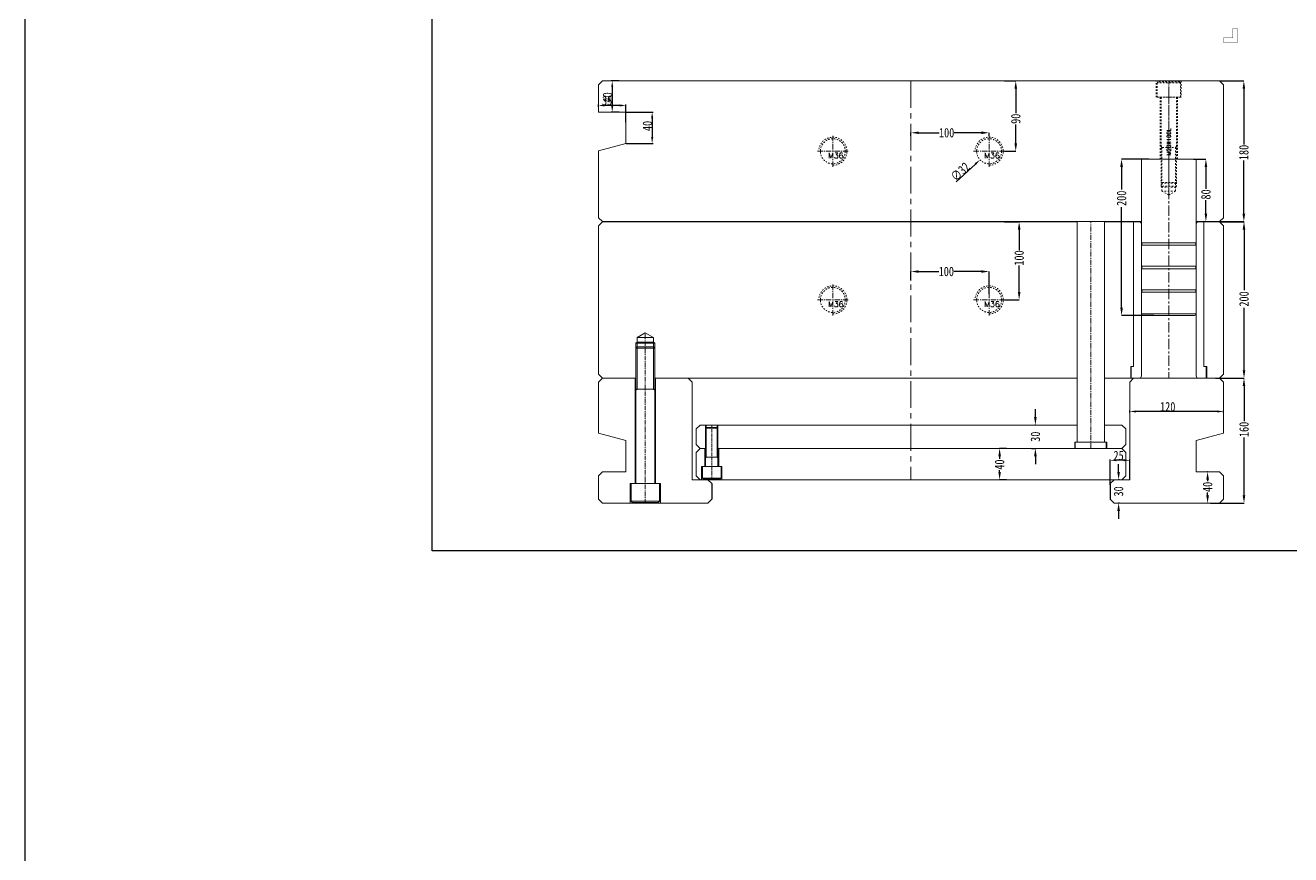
# Model space of a CAD drawing. Header units: millimetres. Extents: x 2673 to 5721, y -10743 to 3474.
# Drawn here: x 2673 to 4292, y -1538 to -477 of the extents above; entities that cross this region are included whole.
import ezdxf
from ezdxf.enums import TextEntityAlignment as Align

# ---------------------------------------------------------------- set-up
doc = ezdxf.new("R2010")
doc.units = ezdxf.units.MM
doc.header["$LTSCALE"] = 16.335
doc.header["$PDMODE"] = 3
doc.header["$PDSIZE"] = 0.3125
doc.linetypes.add('CENTER', pattern=[0.6, 0.375, -0.075, 0.075, -0.075])
doc.linetypes.add('HIDDEN', pattern=[0.2, 0.1, -0.1])
doc.layers.get('0').update_dxf_attribs({"linetype": 'CONTINUOUS'})
doc.layers.get('Defpoints').update_dxf_attribs({"linetype": 'CONTINUOUS'})
doc.layers.add('moldbase', color=7, linetype='CONTINUOUS', lineweight=20)
doc.layers.add('screw', color=33, linetype='CONTINUOUS', lineweight=13)
doc.styles.get("Standard").update_dxf_attribs({"font": 'txt', "width": 0.8})
doc.styles.add('TXT', font='txt.shx', dxfattribs={"bigfont": 'gbcbig.shx'})
doc.dimstyles.new('ISO-25', dxfattribs={"dimtxt": 12, "dimasz": 8, "dimexe": 1.25, "dimexo": 0.625, "dimgap": 0, "dimtad": 1, "dimdsep": 46, "dimtxsty": 'Standard', "dimcen": 0, "dimclrd": 4, "dimclre": 4, "dimclrt": 6, "dimazin": 0, "dimtfac": 1, "dimtofl": 0, "dimtmove": 0, "dimatfit": 3, "dimfxl": 0, "dimarcsym": 0})
doc.dimstyles.new('副本 STANDARD', dxfattribs={"dimtxt": 6, "dimasz": 4, "dimexe": 0, "dimexo": 0, "dimgap": 0, "dimtad": 0, "dimdsep": 46, "dimlunit": 6, "dimtxsty": 'Standard', "dimcen": 0, "dimclrd": 4, "dimclre": 4, "dimclrt": 6, "dimazin": 2, "dimtfac": 2, "dimtofl": 0, "dimtmove": 1, "dimatfit": 3, "dimfxl": 0, "dimtolj": 1, "dimtzin": 0, "dimarcsym": 0})

# ---------------------------------------------------------------- blocks, each defined once
blk = doc.blocks.new('*D89')
at = {"color": 4, "lineweight": -2}
for p, q in [((4167.9, -648.3), (4183.6, -648.3)), ((4183.6, -658.3), (4183.6, -686.4)), ((4183.6, -718.3), (4183.6, -700.8)), ((4171.2, -728.3), (4183.6, -728.3))]:
    blk.add_line(p, q, dxfattribs=at)
at = {"color": 4}
for points in [[(4182, -658.3), (4185.3, -658.3), (4183.6, -648.3)], [(4182, -718.3), (4185.3, -718.3), (4183.6, -728.3)]]:
    blk.add_solid(points, dxfattribs=at)
at = {"layer": 'Defpoints', "color": 0}
for p in [(4167.9, -648.3), (4171.2, -728.3), (4183.6, -728.3)]:
    blk.add_point(p, dxfattribs=at)
at = {"color": 6, "insert": (4183.6, -693.6), "char_height": 12, "attachment_point": 5, "rotation": 90}
blk.add_mtext('\\A1;80', dxfattribs=at)
blk = doc.blocks.new('*D90')
at = {"color": 4, "lineweight": -2}
for p, q in [((4110.4, -648.3), (4075.7, -648.3)), ((4075.7, -658.3), (4075.7, -687.3)), ((4075.7, -838.3), (4075.7, -709.7)), ((4117.2, -848.3), (4075.7, -848.3))]:
    blk.add_line(p, q, dxfattribs=at)
at = {"color": 4}
for points in [[(4074, -658.3), (4077.4, -658.3), (4075.7, -648.3)], [(4074, -838.3), (4077.4, -838.3), (4075.7, -848.3)]]:
    blk.add_solid(points, dxfattribs=at)
at = {"layer": 'Defpoints', "color": 0}
for p in [(4110.4, -648.3), (4075.7, -848.3), (4117.2, -848.3)]:
    blk.add_point(p, dxfattribs=at)
at = {"color": 6, "insert": (4075.7, -698.5), "char_height": 12, "attachment_point": 5, "rotation": 90}
blk.add_mtext('\\A1;200', dxfattribs=at)
blk = doc.blocks.new('*D92')
at = {"color": 4, "lineweight": -2}
for p, q in [((4201.2, -548.3), (4232.2, -548.3)), ((4232.2, -558.3), (4232.2, -629.5)), ((4232.2, -718.3), (4232.2, -650.3)), ((4201.2, -728.3), (4232.2, -728.3))]:
    blk.add_line(p, q, dxfattribs=at)
at = {"color": 4}
for points in [[(4230.5, -558.3), (4233.9, -558.3), (4232.2, -548.3)], [(4230.5, -718.3), (4233.9, -718.3), (4232.2, -728.3)]]:
    blk.add_solid(points, dxfattribs=at)
at = {"layer": 'Defpoints', "color": 0}
for p in [(4201.2, -548.3), (4201.2, -728.3), (4232.2, -728.3)]:
    blk.add_point(p, dxfattribs=at)
at = {"color": 6, "insert": (4232.2, -639.9), "char_height": 12, "attachment_point": 5, "rotation": 90}
blk.add_mtext('\\A1;180', dxfattribs=at)
blk = doc.blocks.new('*D93')
at = {"color": 4, "lineweight": -2}
for p, q in [((4201.2, -728.5), (4232.4, -728.5)), ((4232.4, -738.5), (4232.4, -816.1)), ((4232.4, -918.5), (4232.4, -838.5)), ((4201.2, -928.5), (4232.4, -928.5))]:
    blk.add_line(p, q, dxfattribs=at)
at = {"color": 4}
for points in [[(4230.7, -738.5), (4234.1, -738.5), (4232.4, -728.5)], [(4230.7, -918.5), (4234.1, -918.5), (4232.4, -928.5)]]:
    blk.add_solid(points, dxfattribs=at)
at = {"layer": 'Defpoints', "color": 0}
for p in [(4201.2, -728.5), (4201.2, -928.5), (4232.4, -928.5)]:
    blk.add_point(p, dxfattribs=at)
at = {"color": 6, "insert": (4232.4, -827.3), "char_height": 12, "attachment_point": 5, "rotation": 90}
blk.add_mtext('\\A1;200', dxfattribs=at)
blk = doc.blocks.new('screw_m36_g')
at = {"layer": 'screw', "color": 1, "linetype": 'CENTER', "ltscale": 1.119559}
for p, q in [((0, -19.8), (0, 19.8)), ((-19.8, 0), (19.8, 0))]:
    blk.add_line(p, q, dxfattribs=at)
at = {"layer": 'screw', "color": 33, "linetype": 'HIDDEN', "ltscale": 1.119559}
blk.add_circle((0, 0), 16, dxfattribs=at)
at = {"layer": 'screw', "color": 92, "linetype": 'HIDDEN', "ltscale": 1.119559}
blk.add_arc((0, 0), 18, 270, 180, dxfattribs=at)
at = {"layer": 'screw', "color": 6, "style": 'TXT'}
blk.add_text('M36', height=7.2, dxfattribs=at).set_placement((-6.12, -9))
blk = doc.blocks.new('*D95')
at = {"color": 4, "lineweight": -2}
for p, q in [((3926, -548.3), (3940.3, -548.3)), ((3940.3, -558.3), (3940.3, -589.6)), ((3940.3, -628.3), (3940.3, -604)), ((3926, -638.3), (3940.3, -638.3))]:
    blk.add_line(p, q, dxfattribs=at)
at = {"color": 4}
for points in [[(3938.6, -558.3), (3941.9, -558.3), (3940.3, -548.3)], [(3938.6, -628.3), (3941.9, -628.3), (3940.3, -638.3)]]:
    blk.add_solid(points, dxfattribs=at)
at = {"layer": 'Defpoints', "color": 0}
for p in [(3926, -548.3), (3940.3, -548.3), (3926, -638.3)]:
    blk.add_point(p, dxfattribs=at)
at = {"color": 6, "insert": (3940.3, -596.8), "char_height": 12, "attachment_point": 5, "rotation": 90}
blk.add_mtext('\\A1;90', dxfattribs=at)
blk = doc.blocks.new('*D96')
at = {"color": 4, "lineweight": -2}
for p, q in [((3806.2, -618.5), (3806.2, -614.7)), ((3816.2, -614.7), (3842.2, -614.7)), ((3896.2, -614.7), (3861.4, -614.7)), ((3906.2, -618.5), (3906.2, -614.7))]:
    blk.add_line(p, q, dxfattribs=at)
at = {"color": 4}
for points in [[(3816.2, -613), (3816.2, -616.3), (3806.2, -614.7)], [(3896.2, -613), (3896.2, -616.3), (3906.2, -614.7)]]:
    blk.add_solid(points, dxfattribs=at)
at = {"layer": 'Defpoints', "color": 0}
for p in [(3806.2, -614.7), (3806.2, -618.5), (3906.2, -618.5)]:
    blk.add_point(p, dxfattribs=at)
at = {"color": 6, "insert": (3851.8, -614.7), "char_height": 12, "attachment_point": 5}
blk.add_mtext('\\A1;100', dxfattribs=at)
blk = doc.blocks.new('*D97')
at = {"color": 4, "lineweight": -2}
for p, q in [((3926, -728.5), (3944.6, -728.5)), ((3944.6, -738.5), (3944.6, -765.3)), ((3944.6, -818.5), (3944.6, -784.5)), ((3926, -828.5), (3944.6, -828.5))]:
    blk.add_line(p, q, dxfattribs=at)
at = {"color": 4}
for points in [[(3943, -738.5), (3946.3, -738.5), (3944.6, -728.5)], [(3943, -818.5), (3946.3, -818.5), (3944.6, -828.5)]]:
    blk.add_solid(points, dxfattribs=at)
at = {"layer": 'Defpoints', "color": 0}
for p in [(3926, -728.5), (3944.6, -728.5), (3926, -828.5)]:
    blk.add_point(p, dxfattribs=at)
at = {"color": 6, "insert": (3944.6, -774.9), "char_height": 12, "attachment_point": 5, "rotation": 90}
blk.add_mtext('\\A1;100', dxfattribs=at)
blk = doc.blocks.new('*D98')
at = {"color": 4, "lineweight": -2}
for p, q in [((3806.2, -803.7), (3806.2, -792.2)), ((3816.2, -792.2), (3841.8, -792.2)), ((3896.2, -792.2), (3861, -792.2)), ((3906.2, -820.7), (3906.2, -792.2))]:
    blk.add_line(p, q, dxfattribs=at)
at = {"color": 4}
for points in [[(3816.2, -790.6), (3816.2, -793.9), (3806.2, -792.2)], [(3896.2, -790.6), (3896.2, -793.9), (3906.2, -792.2)]]:
    blk.add_solid(points, dxfattribs=at)
at = {"layer": 'Defpoints', "color": 0}
for p in [(3806.2, -792.2), (3806.2, -803.7), (3906.2, -820.7)]:
    blk.add_point(p, dxfattribs=at)
at = {"color": 6, "insert": (3851.4, -792.2), "char_height": 12, "attachment_point": 5}
blk.add_mtext('\\A1;100', dxfattribs=at)
blk = doc.blocks.new('*D99')
at = {"color": 4, "lineweight": -2}
for p, q in [((4196, -928.5), (4232.4, -928.5)), ((4232.4, -938.5), (4232.4, -983.8)), ((4232.4, -1078.5), (4232.4, -1004.6)), ((4189.3, -1088.5), (4232.4, -1088.5))]:
    blk.add_line(p, q, dxfattribs=at)
at = {"color": 4}
for points in [[(4230.7, -938.5), (4234, -938.5), (4232.4, -928.5)], [(4230.7, -1078.5), (4234, -1078.5), (4232.4, -1088.5)]]:
    blk.add_solid(points, dxfattribs=at)
at = {"layer": 'Defpoints', "color": 0}
for p in [(4196, -928.5), (4189.3, -1088.5), (4232.4, -1088.5)]:
    blk.add_point(p, dxfattribs=at)
at = {"color": 6, "insert": (4232.4, -994.2), "char_height": 12, "attachment_point": 5, "rotation": 90}
blk.add_mtext('\\A1;160', dxfattribs=at)
blk = doc.blocks.new('*D330')
at = {"color": 4, "lineweight": -2}
for p, q in [((3965.4, -978.5), (3965.4, -968.5)), ((3964.6, -988.5), (3965.4, -988.5)), ((3960.3, -1018.5), (3965.4, -1018.5)), ((3965.4, -1028.5), (3965.4, -1038.5))]:
    blk.add_line(p, q, dxfattribs=at)
at = {"color": 4}
for points in [[(3963.7, -978.5), (3967.1, -978.5), (3965.4, -988.5)], [(3963.7, -1028.5), (3967.1, -1028.5), (3965.4, -1018.5)]]:
    blk.add_solid(points, dxfattribs=at)
at = {"layer": 'Defpoints', "color": 0}
for p in [(3964.6, -988.5), (3965.4, -988.5), (3960.3, -1018.5)]:
    blk.add_point(p, dxfattribs=at)
at = {"color": 6, "insert": (3965.4, -1003.5), "char_height": 12, "attachment_point": 5, "rotation": 90}
blk.add_mtext('\\A1;30', dxfattribs=at)
blk = doc.blocks.new('*D331')
at = {"color": 4, "lineweight": -2}
for p, q in [((4071.9, -1048.5), (4071.9, -1038.5)), ((4073.2, -1058.5), (4071.9, -1058.5)), ((4073.2, -1088.5), (4071.9, -1088.5)), ((4071.9, -1098.5), (4071.9, -1108.5))]:
    blk.add_line(p, q, dxfattribs=at)
at = {"color": 4}
for points in [[(4070.2, -1048.5), (4073.6, -1048.5), (4071.9, -1058.5)], [(4070.2, -1098.5), (4073.6, -1098.5), (4071.9, -1088.5)]]:
    blk.add_solid(points, dxfattribs=at)
at = {"layer": 'Defpoints', "color": 0}
for p in [(4073.2, -1058.5), (4071.9, -1088.5), (4073.2, -1088.5)]:
    blk.add_point(p, dxfattribs=at)
at = {"color": 6, "insert": (4071.9, -1073.5), "char_height": 12, "attachment_point": 5, "rotation": 90}
blk.add_mtext('\\A1;30', dxfattribs=at)
blk = doc.blocks.new('*D332')
at = {"color": 4, "lineweight": -2}
for p, q in [((3928.6, -1018.5), (3919.6, -1018.5)), ((3919.6, -1028.5), (3919.6, -1032)), ((3919.6, -1048.5), (3919.6, -1046.4)), ((3928.6, -1058.5), (3919.6, -1058.5))]:
    blk.add_line(p, q, dxfattribs=at)
at = {"color": 4}
for points in [[(3918, -1028.5), (3921.3, -1028.5), (3919.6, -1018.5)], [(3918, -1048.5), (3921.3, -1048.5), (3919.6, -1058.5)]]:
    blk.add_solid(points, dxfattribs=at)
at = {"layer": 'Defpoints', "color": 0}
for p in [(3928.6, -1018.5), (3919.6, -1058.5), (3928.6, -1058.5)]:
    blk.add_point(p, dxfattribs=at)
at = {"color": 6, "insert": (3919.6, -1039.2), "char_height": 12, "attachment_point": 5, "rotation": 90}
blk.add_mtext('\\A1;40', dxfattribs=at)
blk = doc.blocks.new('*D333')
at = {"color": 4, "lineweight": -2}
for p, q in [((4186.2, -1048.5), (4185.8, -1048.5)), ((4185.8, -1058.5), (4185.8, -1060.6)), ((4185.8, -1078.5), (4185.8, -1075)), ((4186.2, -1088.5), (4185.8, -1088.5))]:
    blk.add_line(p, q, dxfattribs=at)
at = {"color": 4}
for points in [[(4184.1, -1058.5), (4187.5, -1058.5), (4185.8, -1048.5)], [(4184.1, -1078.5), (4187.5, -1078.5), (4185.8, -1088.5)]]:
    blk.add_solid(points, dxfattribs=at)
at = {"layer": 'Defpoints', "color": 0}
for p in [(4186.2, -1048.5), (4185.8, -1088.5), (4186.2, -1088.5)]:
    blk.add_point(p, dxfattribs=at)
at = {"color": 6, "insert": (4185.8, -1067.8), "char_height": 12, "attachment_point": 5, "rotation": 90}
blk.add_mtext('\\A1;40', dxfattribs=at)
blk = doc.blocks.new('*D540')
at = {"color": 4, "lineweight": -2}
for p, q in [((3432.6, -548.3), (3422.6, -548.3)), ((3423.8, -556.3), (3423.8, -580.3)), ((3432.6, -588.3), (3422.6, -588.3))]:
    blk.add_line(p, q, dxfattribs=at)
at = {"color": 4}
for points in [[(3422.5, -556.3), (3425.1, -556.3), (3423.8, -548.3)], [(3422.5, -580.3), (3425.1, -580.3), (3423.8, -588.3)]]:
    blk.add_solid(points, dxfattribs=at)
at = {"layer": 'Defpoints', "color": 0}
for p in [(3433.2, -548.3), (3423.8, -588.3), (3433.2, -588.3)]:
    blk.add_point(p, dxfattribs=at)
at = {"color": 6, "insert": (3417.8, -569.4), "char_height": 12, "attachment_point": 5, "rotation": 90}
blk.add_mtext('40', dxfattribs=at)
blk = doc.blocks.new('*D541')
at = {"color": 4, "lineweight": -2}
for p, q in [((3441.8, -588.3), (3476.2, -588.3)), ((3474.9, -596.3), (3474.9, -620.3)), ((3441.8, -628.3), (3476.2, -628.3))]:
    blk.add_line(p, q, dxfattribs=at)
at = {"color": 4}
for points in [[(3473.6, -596.3), (3476.3, -596.3), (3474.9, -588.3)], [(3473.6, -620.3), (3476.3, -620.3), (3474.9, -628.3)]]:
    blk.add_solid(points, dxfattribs=at)
at = {"layer": 'Defpoints', "color": 0}
for p in [(3441.2, -588.3), (3441.2, -628.3), (3474.9, -628.3)]:
    blk.add_point(p, dxfattribs=at)
at = {"color": 6, "insert": (3468.9, -606), "char_height": 12, "attachment_point": 5, "rotation": 90}
blk.add_mtext('40', dxfattribs=at)
blk = doc.blocks.new('*D542')
at = {"color": 4, "lineweight": -2}
for p, q in [((3406.2, -581.4), (3406.2, -578.5)), ((3433.2, -579.7), (3414.2, -579.7)), ((3441.2, -601), (3441.2, -578.5))]:
    blk.add_line(p, q, dxfattribs=at)
at = {"color": 4}
for points in [[(3414.2, -578.4), (3414.2, -581.1), (3406.2, -579.7)], [(3433.2, -578.4), (3433.2, -581.1), (3441.2, -579.7)]]:
    blk.add_solid(points, dxfattribs=at)
at = {"layer": 'Defpoints', "color": 0}
for p in [(3406.2, -579.7), (3406.2, -582), (3441.2, -601.6)]:
    blk.add_point(p, dxfattribs=at)
at = {"color": 6, "insert": (3417.3, -573.7), "char_height": 12, "attachment_point": 5}
blk.add_mtext('35', dxfattribs=at)
blk = doc.blocks.new('*D543')
at = {"color": 4, "lineweight": -2}
blk.add_line((3864, -677.6), (3888.6, -654.7), dxfattribs=at)
at = {"color": 4}
blk.add_solid([(3887.7, -653.7), (3889.5, -655.7), (3894.5, -649.2)], dxfattribs=at)
at = {"layer": 'Defpoints', "color": 0}
for p in [(3917.9, -627.4), (3894.5, -649.2)]:
    blk.add_point(p, dxfattribs=at)
at = {"color": 6, "insert": (3869.3, -664.5), "char_height": 12, "attachment_point": 5, "rotation": 42.9416}
blk.add_mtext('∅32', dxfattribs=at)
blk = doc.blocks.new('*D544')
at = {"color": 4, "lineweight": -2}
for p, q in [((4086.2, -972.5), (4086.2, -970)), ((4198.2, -971.2), (4094.2, -971.2)), ((4206.2, -972.5), (4206.2, -970))]:
    blk.add_line(p, q, dxfattribs=at)
at = {"color": 4}
for points in [[(4094.2, -969.9), (4094.2, -972.6), (4086.2, -971.2)], [(4198.2, -969.9), (4198.2, -972.6), (4206.2, -971.2)]]:
    blk.add_solid(points, dxfattribs=at)
at = {"layer": 'Defpoints', "color": 0}
for p in [(4086.2, -971.2), (4086.2, -973.1), (4206.2, -973.1)]:
    blk.add_point(p, dxfattribs=at)
at = {"color": 6, "insert": (4134.8, -965.2), "char_height": 12, "attachment_point": 5}
blk.add_mtext('120', dxfattribs=at)
blk = doc.blocks.new('*D545')
at = {"color": 4, "lineweight": -2}
for p, q in [((4061.2, -1065.1), (4061.2, -1032.5)), ((4078.2, -1033.7), (4069.2, -1033.7)), ((4086.2, -1057.9), (4086.2, -1032.5))]:
    blk.add_line(p, q, dxfattribs=at)
at = {"color": 4}
for points in [[(4069.2, -1032.4), (4069.2, -1035), (4061.2, -1033.7)], [(4078.2, -1032.4), (4078.2, -1035), (4086.2, -1033.7)]]:
    blk.add_solid(points, dxfattribs=at)
at = {"layer": 'Defpoints', "color": 0}
for p in [(4061.2, -1033.7), (4061.2, -1065.7), (4086.2, -1058.5)]:
    blk.add_point(p, dxfattribs=at)
at = {"color": 6, "insert": (4071.9, -1027.7), "char_height": 12, "attachment_point": 5}
blk.add_mtext('25', dxfattribs=at)

msp = doc.modelspace()

# ---------------------------------------------------------------- linework, layer by layer
for p, q in [((3551.172, -1063.55), (3551.172, -1083.55)), ((4061.172, -1063.55), (4061.172, -1083.55))]:
    msp.add_line(p, q)
for points in [[(2672.664, 3473.503), (5720.626, 3473.503), (5720.626, -10743.217), (2672.664, -10743.217)], [(3193.505, 640.258), (5398.491, 640.258), (5398.491, -1149.714), (3193.505, -1149.714)]]:
    msp.add_lwpolyline(points, close=True)
at = {"layer": 'moldbase'}
for p, q in [((3411.172, -548.35), (3406.172, -553.35)), ((4201.172, -548.35), (3411.172, -548.35)), ((4201.172, -548.35), (4206.172, -553.35)), ((3406.172, -553.35), (3406.172, -588.35)), ((4206.172, -553.35), (4206.172, -723.35)), ((3406.172, -588.35), (3441.172, -588.35)), ((3441.172, -588.35), (3441.172, -628.35)), ((3441.172, -628.35), (3406.172, -637.728)), ((3406.172, -637.728), (3406.172, -723.35)), ((4101.172, -921.55), (4101.172, -648.35)), ((4171.172, -648.35), (4101.172, -648.35)), ((4171.172, -648.35), (4171.172, -921.55)), ((3406.172, -723.35), (3411.172, -728.35)), ((3411.172, -728.55), (3406.172, -733.55)), ((4101.172, -728.35), (3411.172, -728.35)), ((4018.672, -728.55), (3411.172, -728.55)), ((4018.672, -1010.55), (4018.672, -728.35)), ((4053.672, -1010.55), (4053.672, -728.35)), ((4101.172, -728.55), (4053.672, -728.55)), ((4091.172, -728.55), (4091.172, -913.55)), ((4201.172, -728.35), (4171.172, -728.35)), ((4201.172, -728.55), (4171.172, -728.55)), ((4181.172, -728.55), (4181.172, -913.55)), ((4206.172, -723.35), (4201.172, -728.35)), ((4201.172, -728.55), (4206.172, -733.55)), ((3406.172, -733.55), (3406.172, -923.55)), ((4101.172, -925.55), (4101.172, -731.55)), ((4171.172, -925.55), (4171.172, -731.55)), ((4206.172, -733.55), (4206.172, -923.55)), ((4171.172, -755.55), (4101.172, -755.55)), ((4171.172, -758.55), (4101.172, -758.55)), ((4171.172, -785.55), (4101.172, -785.55)), ((4171.172, -788.55), (4101.172, -788.55)), ((4171.172, -815.55), (4101.172, -815.55)), ((4171.172, -818.55), (4101.172, -818.55)), ((4171.172, -846.35), (4101.172, -846.35)), ((4169.172, -848.35), (4103.172, -848.35)), ((3455.672, -876.55), (3466.172, -870.488)), ((3466.172, -870.488), (3476.672, -876.55)), ((3454.172, -890.05), (3455.672, -888.55)), ((3454.172, -1063.55), (3454.172, -890.05)), ((3455.672, -888.55), (3455.672, -876.55)), ((3455.672, -876.55), (3476.672, -876.55)), ((3455.672, -888.55), (3476.672, -888.55)), ((3476.672, -876.55), (3476.672, -888.55)), ((3476.672, -888.55), (3478.172, -890.05)), ((3478.172, -1063.55), (3478.172, -890.05)), ((4091.172, -913.55), (4087.672, -913.55)), ((4087.672, -913.55), (4087.672, -928.55)), ((4088.172, -913.55), (4088.172, -928.55)), ((4181.172, -913.55), (4184.672, -913.55)), ((4184.172, -913.55), (4184.172, -928.55)), ((4184.672, -913.55), (4184.672, -928.55)), ((3406.172, -923.55), (3411.172, -928.55)), ((3411.172, -928.55), (3406.172, -933.55)), ((3406.172, -933.55), (3406.172, -999.171)), ((3454.172, -928.55), (3411.172, -928.55)), ((3453.172, -928.55), (3453.172, -1063.55)), ((4018.672, -928.55), (3478.172, -928.55)), ((3479.172, -1063.55), (3479.172, -928.55)), ((3521.172, -928.55), (3526.172, -933.55)), ((3526.172, -933.55), (3526.172, -1058.55)), ((4201.172, -928.55), (4053.672, -928.55)), ((4091.172, -928.55), (4086.172, -933.55)), ((4086.172, -933.55), (4086.172, -1058.55)), ((4206.172, -923.55), (4201.172, -928.55)), ((4201.172, -928.55), (4206.172, -933.55)), ((4206.172, -933.55), (4206.172, -999.171)), ((3454.172, -942.55), (3478.172, -942.55)), ((3406.172, -999.171), (3441.172, -1008.55)), ((3536.172, -988.55), (3531.172, -993.55)), ((3531.172, -993.55), (3531.172, -1013.55)), ((4018.672, -988.55), (3536.172, -988.55)), ((3543.172, -992.55), (3544.172, -991.55)), ((3543.172, -1041.55), (3543.172, -992.55)), ((3544.172, -991.55), (3544.172, -988.55)), ((3544.172, -991.55), (3558.172, -991.55)), ((3558.172, -991.55), (3558.172, -988.55)), ((3558.172, -991.55), (3559.172, -992.55)), ((3559.172, -1041.55), (3559.172, -992.55)), ((4076.172, -988.55), (4053.672, -988.55)), ((4076.172, -988.55), (4081.172, -993.55)), ((4081.172, -993.55), (4081.172, -1013.55)), ((4206.172, -999.171), (4171.172, -1008.55)), ((3441.172, -1008.55), (3441.172, -1048.55)), ((3531.172, -1013.55), (3536.172, -1018.55)), ((3536.172, -1018.55), (3531.172, -1023.55)), ((3543.172, -1018.55), (3536.172, -1018.55)), ((3542.172, -1018.55), (3542.172, -1041.55)), ((4076.172, -1018.55), (3559.172, -1018.55)), ((3560.172, -1041.55), (3560.172, -1018.55)), ((4015.672, -1018.55), (4015.672, -1010.55)), ((4015.672, -1010.55), (4056.672, -1010.55)), ((4016.172, -1018.55), (4016.172, -1010.55)), ((4056.172, -1010.55), (4056.172, -1018.55)), ((4056.672, -1010.55), (4056.672, -1018.55)), ((4081.172, -1013.55), (4076.172, -1018.55)), ((4076.172, -1018.55), (4081.172, -1023.55)), ((4171.172, -1008.55), (4171.172, -1048.55)), ((3531.172, -1023.55), (3531.172, -1053.55)), ((3543.172, -1029.55), (3559.172, -1029.55)), ((4081.172, -1023.55), (4081.172, -1053.55)), ((3411.172, -1048.55), (3406.172, -1053.55)), ((3441.172, -1048.55), (3411.172, -1048.55)), ((3538.172, -1058.55), (3538.172, -1041.55)), ((3538.172, -1041.55), (3564.172, -1041.55)), ((3539.172, -1056.55), (3539.172, -1041.55)), ((3539.172, -1041.55), (3563.172, -1041.55)), ((3563.172, -1041.55), (3563.172, -1056.55)), ((3564.172, -1041.55), (3564.172, -1058.55)), ((4201.172, -1048.55), (4171.172, -1048.55)), ((4201.172, -1048.55), (4206.172, -1053.55)), ((3406.172, -1053.55), (3406.172, -1083.55)), ((3446.672, -1088.55), (3446.672, -1063.55)), ((3446.672, -1063.55), (3485.672, -1063.55)), ((3448.172, -1086.05), (3448.172, -1063.55)), ((3448.172, -1063.55), (3484.172, -1063.55)), ((3484.172, -1063.55), (3484.172, -1086.05)), ((3485.672, -1063.55), (3485.672, -1088.55)), ((4086.172, -1058.55), (3526.172, -1058.55)), ((3531.172, -1053.55), (3536.172, -1058.55)), ((3540.172, -1057.55), (3539.172, -1056.55)), ((3539.172, -1056.55), (3563.172, -1056.55)), ((3540.172, -1057.55), (3562.172, -1057.55)), ((3546.172, -1058.55), (3551.172, -1063.55)), ((3563.172, -1056.55), (3562.172, -1057.55)), ((4066.172, -1058.55), (4061.172, -1063.55)), ((4081.172, -1053.55), (4076.172, -1058.55)), ((4206.172, -1053.55), (4206.172, -1083.55)), ((3406.172, -1083.55), (3411.172, -1088.55)), ((3551.172, -1083.55), (3546.172, -1088.55)), ((4061.172, -1083.55), (4066.172, -1088.55)), ((4206.172, -1083.55), (4201.172, -1088.55)), ((3546.172, -1088.55), (3411.172, -1088.55)), ((3449.672, -1087.55), (3448.172, -1086.05)), ((3448.172, -1086.05), (3484.172, -1086.05)), ((3449.672, -1087.55), (3482.672, -1087.55)), ((3484.172, -1086.05), (3482.672, -1087.55)), ((4201.172, -1088.55), (4066.172, -1088.55))]:
    msp.add_line(p, q, dxfattribs=at)
at = {"layer": 'moldbase', "color": 1, "linetype": 'CENTER', "ltscale": 5.597796}
msp.add_line((3806.172, -548.35), (3806.172, -1058.55), dxfattribs=at)
at = {"layer": 'moldbase', "color": 1, "linetype": 'CENTER', "ltscale": 2.176921}
msp.add_line((4136.172, -558.35), (4136.172, -928.55), dxfattribs=at)
at = {"layer": 'moldbase', "color": 1, "linetype": 'CENTER', "ltscale": 1.08846}
msp.add_line((4036.172, -1018.55), (4036.172, -728.35), dxfattribs=at)
at = {"layer": 'moldbase', "color": 1, "linetype": 'CENTER', "ltscale": 0.932966}
msp.add_line((3466.172, -1088.55), (3466.172, -870.488), dxfattribs=at)
at = {"layer": 'moldbase', "color": 92}
for p, q in [((3454.172, -884.05), (3455.672, -882.55)), ((3454.172, -890.05), (3454.172, -884.05)), ((3454.172, -884.05), (3478.172, -884.05)), ((3454.172, -890.05), (3478.172, -890.05)), ((3455.672, -882.55), (3476.672, -882.55)), ((3455.672, -942.55), (3455.672, -888.55)), ((3476.672, -882.55), (3478.172, -884.05)), ((3476.672, -942.55), (3476.672, -888.55)), ((3478.172, -884.05), (3478.172, -890.05)), ((3454.172, -944.05), (3455.672, -942.55)), ((3476.672, -942.55), (3478.172, -944.05)), ((3543.172, -992.55), (3543.172, -988.55)), ((3543.172, -992.55), (3559.172, -992.55)), ((3544.172, -1029.55), (3544.172, -991.55)), ((3558.172, -1029.55), (3558.172, -991.55)), ((3559.172, -992.55), (3559.172, -988.55)), ((3543.172, -1030.55), (3544.172, -1029.55)), ((3558.172, -1029.55), (3559.172, -1030.55))]:
    msp.add_line(p, q, dxfattribs=at)
at = {"layer": 'moldbase', "color": 1, "linetype": 'CENTER', "ltscale": 0.621977}
msp.add_line((3551.172, -1058.55), (3551.172, -988.55), dxfattribs=at)
at = {"layer": 'moldbase', "const_width": 0.5}
msp.add_lwpolyline([(4206.172, -493.35), (4218.172, -493.35), (4218.172, -481.35), (4224.172, -481.35), (4224.172, -499.35), (4206.172, -499.35), (4206.172, -493.35)], dxfattribs=at)
at = {"layer": 'moldbase'}
for centre, radius, start, end in [((4098.172, -731.55), 3, 0, 90), ((4174.172, -731.55), 3, 90, 180), ((4099.849, -757.05), 2, 311.409608, 48.590469), ((4172.495, -757.05), 2, 131.4098, 228.590317), ((4099.849, -787.05), 2, 311.409608, 48.590469), ((4172.495, -787.05), 2, 131.4098, 228.590317), ((4099.849, -817.05), 2, 311.409608, 48.590469), ((4172.495, -817.05), 2, 131.4098, 228.590317), ((4103.172, -846.35), 2, 180, 270), ((4169.172, -846.35), 2, 270, 0), ((4098.172, -925.55), 3, 270, 0), ((4174.172, -925.55), 3, 180, 270)]:
    msp.add_arc(centre, radius, start, end, dxfattribs=at)
at = {"layer": 'screw', "color": 8, "linetype": 'HIDDEN', "ltscale": 1.243955}
for p, q in [((4120.172, -569.35), (4120.172, -548.35)), ((4121.172, -550.6), (4122.422, -549.35)), ((4121.172, -569.35), (4121.172, -550.6)), ((4151.172, -550.6), (4121.172, -550.6)), ((4149.922, -549.35), (4122.422, -549.35)), ((4149.922, -549.35), (4151.172, -550.6)), ((4151.172, -550.6), (4151.172, -569.35)), ((4152.172, -548.35), (4152.172, -569.35)), ((4152.172, -569.35), (4120.172, -569.35)), ((4151.172, -569.35), (4121.172, -569.35)), ((4125.172, -569.35), (4125.172, -648.35)), ((4126.172, -569.35), (4126.172, -678.1)), ((4146.172, -569.35), (4146.172, -678.1)), ((4147.172, -648.35), (4147.172, -569.35)), ((4146.172, -633.35), (4126.172, -633.35)), ((4127.422, -679.35), (4126.172, -678.1)), ((4144.922, -679.35), (4127.422, -679.35)), ((4127.422, -689.35), (4127.422, -679.35)), ((4146.172, -678.1), (4144.922, -679.35)), ((4144.922, -679.35), (4144.922, -689.35)), ((4136.172, -694.402), (4127.422, -689.35)), ((4144.922, -689.35), (4127.422, -689.35)), ((4144.922, -689.35), (4136.172, -694.402))]:
    msp.add_line(p, q, dxfattribs=at)
at = {"layer": 'screw', "color": 1, "linetype": 'CENTER', "ltscale": 0.777472}
msp.add_line((4136.172, -548.35), (4136.172, -694.402), dxfattribs=at)
at = {"layer": 'screw', "color": 92, "linetype": 'HIDDEN', "ltscale": 1.243955}
for p, q in [((4127.422, -633.35), (4126.172, -632.1)), ((4127.422, -633.35), (4127.422, -679.35)), ((4146.172, -632.1), (4144.922, -633.35)), ((4144.922, -633.35), (4144.922, -679.35)), ((4126.172, -683.1), (4126.172, -678.1)), ((4146.172, -678.1), (4126.172, -678.1)), ((4146.172, -678.1), (4146.172, -683.1)), ((4127.422, -684.35), (4126.172, -683.1)), ((4146.172, -683.1), (4126.172, -683.1)), ((4144.922, -684.35), (4127.422, -684.35)), ((4146.172, -683.1), (4144.922, -684.35))]:
    msp.add_line(p, q, dxfattribs=at)

# ---------------------------------------------------------------- block references
at = {"layer": 'screw'}
for p in [(3706.172, -638.35), (3906.172, -638.35), (3706.172, -828.55), (3906.172, -828.55)]:
    msp.add_blockref('screw_m36_g', p, dxfattribs=at)

# ---------------------------------------------------------------- texts
at = {"layer": 'screw', "color": 6, "linetype": 'HIDDEN', "ltscale": 1.243955, "style": 'TXT'}
msp.add_text('M20X100L', height=5, rotation=90, dxfattribs=at).set_placement((4136.172, -626.376), align=Align.MIDDLE)

# ---------------------------------------------------------------- dimensions: what is measured, and where the dimension line sits
for base, p1, p2, dimstyle, override, picture, middle in [((3423.812, -588.35), (3433.248, -548.35), (3433.248, -588.35), 'ISO-25', {"dimfxl": 1.25}, '*D540', (3423.812, -569.377)), ((3940.265, -548.35), (3925.972, -638.35), (3925.972, -548.35), '副本 STANDARD', {"dimtxt": 12, "dimasz": 10}, '*D95', (3940.265, -596.765)), ((4232.216, -728.35), (4201.172, -548.35), (4201.172, -728.35), '副本 STANDARD', {"dimtxt": 12, "dimasz": 10}, '*D92', (4232.216, -639.942)), ((3474.919, -628.35), (3441.172, -588.35), (3441.172, -628.35), 'ISO-25', {"dimfxl": 1.25}, '*D541', (3474.919, -605.968)), ((4075.699, -848.35), (4110.44, -648.35), (4117.228, -848.35), '副本 STANDARD', {"dimtxt": 12, "dimasz": 10}, '*D90', (4075.699, -698.456)), ((4183.641, -728.35), (4167.932, -648.35), (4171.172, -728.35), '副本 STANDARD', {"dimtxt": 12, "dimasz": 10}, '*D89', (4183.641, -693.587)), ((3944.639, -728.55), (3925.972, -828.55), (3925.972, -728.55), '副本 STANDARD', {"dimtxt": 12, "dimasz": 10}, '*D97', (3944.639, -774.912)), ((4232.411, -928.55), (4201.172, -728.55), (4201.172, -928.55), '副本 STANDARD', {"dimtxt": 12, "dimasz": 10}, '*D93', (4232.411, -827.297)), ((4232.363, -1088.55), (4196.001, -928.55), (4189.319, -1088.55), '副本 STANDARD', {"dimtxt": 12, "dimasz": 10}, '*D99', (4232.363, -994.188)), ((3965.384, -988.55), (3960.319, -1018.55), (3964.613, -988.55), '副本 STANDARD', {"dimtxt": 12, "dimasz": 10, "dimfxl": 1.25}, '*D330', (3965.384, -1003.55)), ((3919.619, -1058.55), (3928.616, -1018.55), (3928.616, -1058.55), '副本 STANDARD', {"dimtxt": 12, "dimasz": 10, "dimfxl": 1.25}, '*D332', (3919.619, -1039.154)), ((4071.905, -1088.55), (4073.244, -1058.55), (4073.244, -1088.55), '副本 STANDARD', {"dimtxt": 12, "dimasz": 10, "dimfxl": 1.25}, '*D331', (4071.905, -1073.457)), ((4185.789, -1088.55), (4186.172, -1048.55), (4186.172, -1088.55), '副本 STANDARD', {"dimtxt": 12, "dimasz": 10, "dimfxl": 1.25}, '*D333', (4185.789, -1067.833))]:
    dim = msp.add_linear_dim(base=base, p1=p1, p2=p2, angle=90, dimstyle=dimstyle, override=override)
    dim.commit()
    dim.dimension.update_dxf_attribs({"geometry": picture, "text_midpoint": middle, "dimtype": 160})
for base, p1, p2, dimstyle, override, picture, middle in [((3406.172, -579.749), (3441.172, -601.648), (3406.172, -582.011), 'ISO-25', {"dimfxl": 1.25}, '*D542', (3417.286, -579.749)), ((3806.172, -614.678), (3906.172, -618.55), (3806.172, -618.55), '副本 STANDARD', {"dimtxt": 12, "dimasz": 10}, '*D96', (3851.794, -614.678)), ((3806.172, -792.228), (3906.172, -820.745), (3806.172, -803.698), '副本 STANDARD', {"dimtxt": 12, "dimasz": 10}, '*D98', (3851.437, -792.228)), ((4086.172, -971.224), (4206.172, -973.11), (4086.172, -973.11), 'ISO-25', {"dimfxl": 1.25}, '*D544', (4134.788, -971.224)), ((4061.172, -1033.702), (4086.172, -1058.55), (4061.172, -1065.707), 'ISO-25', {"dimfxl": 1.25}, '*D545', (4071.905, -1033.702))]:
    dim = msp.add_linear_dim(base=base, p1=p1, p2=p2, dimstyle=dimstyle, override=override)
    dim.commit()
    dim.dimension.update_dxf_attribs({"geometry": picture, "text_midpoint": middle, "dimtype": 160})
dim = msp.add_diameter_dim_2p(p1=(3917.885, -627.45), p2=(3894.459, -649.25), dimstyle='ISO-25', override={"dimfxl": 1.25})
dim.commit()
dim.dimension.update_dxf_attribs({"geometry": '*D543', "text_midpoint": (3869.288, -664.478)})

doc.saveas('drawing.dxf')
